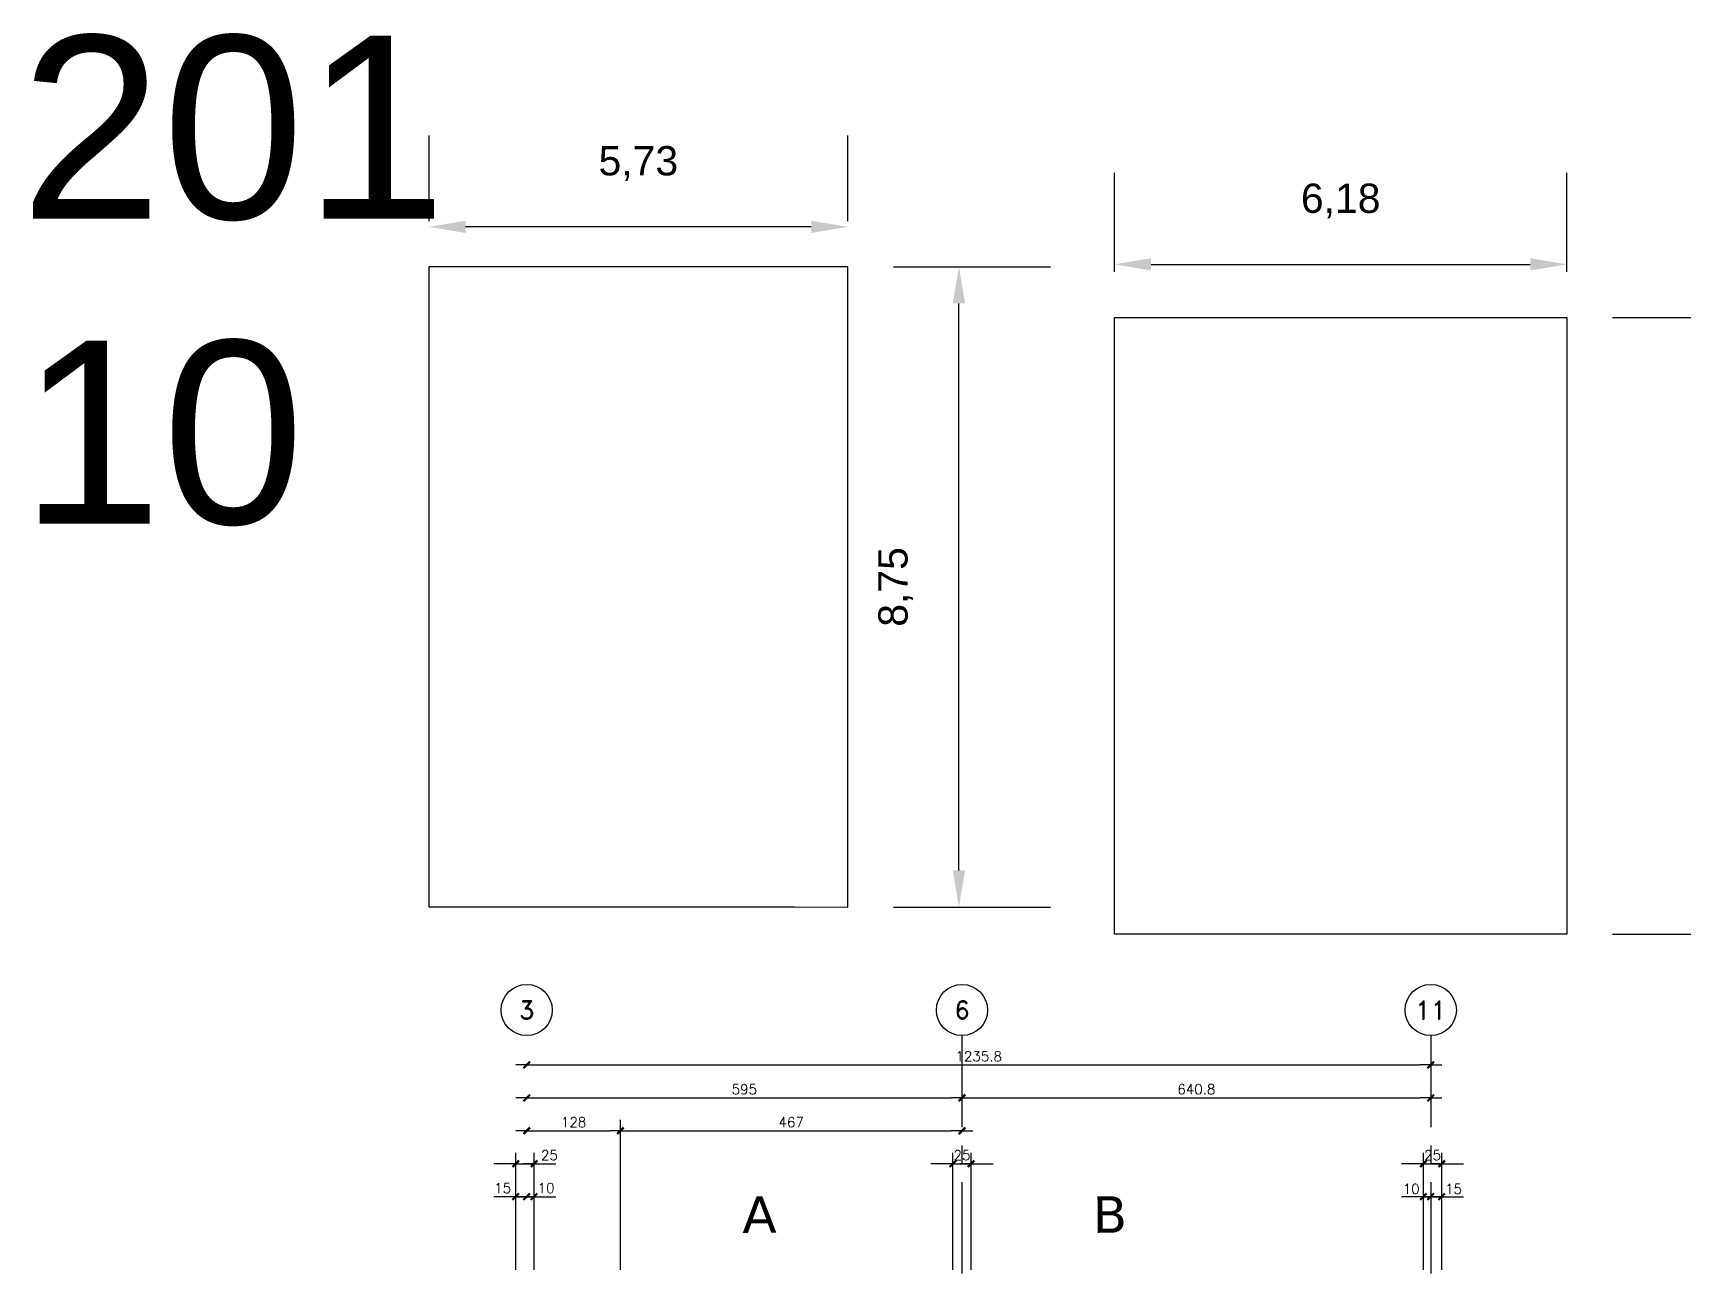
# Model space of a CAD drawing. Header units: millimetres. Extents: x 0 to 223, y -18 to 76.
# Drawn here: x 126.51 to 149.07, y 44.91 to 61.93 of the extents above; entities that cross this region are included whole.
import ezdxf
from ezdxf.enums import TextEntityAlignment as Align

# ---------------------------------------------------------------- set-up
doc = ezdxf.new("R2010")
doc.units = ezdxf.units.MM
doc.linetypes.add('CENTER', pattern=[2, 1.25, -0.25, 0.25, -0.25])
for name, color, linetype in [('COTAS', 1, 'Continuous'), ('Cotas2', 1, 'Continuous'), ('EJES', 1, 'CENTER'), ('LOSAS', 7, 'Continuous'), ('Textos', 2, 'Continuous')]:
    doc.layers.add(name, color=color, linetype=linetype)
doc.styles.add('ROMAND', font='romand', dxfattribs={"height": 31.5})
doc.styles.add('ROMANS', font='romans.shx', dxfattribs={"height": 16.875})
doc.styles.get("Standard").update_dxf_attribs({"font": 'arial.ttf'})
doc.dimstyles.new('ISO-25', dxfattribs={"dimtxt": 2.5, "dimasz": 2.5, "dimexe": 1.25, "dimexo": 0.625, "dimtad": 1, "dimtxsty": 'Standard', "dimcen": 2.5, "dimadec": 0, "dimazin": 0, "dimtfac": 1, "dimtmove": 0, "dimatfit": 3, "dimfxl": 1, "dimarcsym": 0})

# ---------------------------------------------------------------- blocks, each defined once
blk = doc.blocks.new('EJE-1')
at = {"color": 3, "linetype": 'Continuous'}
blk.add_circle((0, 0), 35, dxfattribs=at)
at = {"color": 5, "linetype": 'Continuous', "style": 'ROMAND'}
blk.add_attdef('0', text='', height=25, dxfattribs=at).set_placement((0.2, 0), align=Align.MIDDLE)
blk = doc.blocks.new('TICK1')
at = {"color": 2}
for points in [[(0, 0), (-1, 0)], [(0, 0), (1, 0)]]:
    blk.add_lwpolyline(points, dxfattribs=at)
at = {"color": 2, "const_width": 0.2}
blk.add_lwpolyline([(-0.3, -0.3), (0.3, 0.3)], dxfattribs=at)
blk = doc.blocks.new('*D341')
at = {"layer": 'Defpoints', "color": 0, "transparency": 16777216}
for p in [(147.48, 58.768), (141.297, 58.043), (147.48, 58.043)]:
    blk.add_point(p, dxfattribs=at)
at = {"layer": 'LOSAS', "color": 0, "lineweight": -2, "transparency": 16777216}
for p, q in [((141.297, 58.668), (141.297, 60.018)), ((147.48, 58.668), (147.48, 60.018)), ((141.797, 58.768), (146.98, 58.768))]:
    blk.add_line(p, q, dxfattribs=at)
at = {"layer": 'LOSAS', "color": 0, "transparency": 16777216}
for points in [[(141.797, 58.852), (141.797, 58.685), (141.297, 58.768)], [(146.98, 58.852), (146.98, 58.685), (147.48, 58.768)]]:
    blk.add_solid(points, dxfattribs=at)
at = {"layer": 'LOSAS', "color": 0, "transparency": 16777216, "insert": (144.389, 59.634), "char_height": 0.4, "attachment_point": 5}
blk.add_mtext('6,18', dxfattribs=at)
blk = doc.blocks.new('*D342')
at = {"layer": 'Defpoints', "color": 0, "transparency": 16777216}
for p in [(147.48, 58.043), (147.48, 49.617), (151.9, 49.617)]:
    blk.add_point(p, dxfattribs=at)
at = {"layer": 'LOSAS', "color": 0, "lineweight": -2, "transparency": 16777216}
for p, q in [((148.105, 58.043), (153.15, 58.043)), ((151.9, 57.543), (151.9, 50.117)), ((148.105, 49.617), (153.15, 49.617))]:
    blk.add_line(p, q, dxfattribs=at)
at = {"layer": 'LOSAS', "color": 0, "transparency": 16777216}
for points in [[(151.817, 57.543), (151.983, 57.543), (151.9, 58.043)], [(151.817, 50.117), (151.983, 50.117), (151.9, 49.617)]]:
    blk.add_solid(points, dxfattribs=at)
at = {"layer": 'LOSAS', "color": 0, "transparency": 16777216, "insert": (151.035, 53.83), "char_height": 0.4, "attachment_point": 5, "rotation": 90}
blk.add_mtext('8,43', dxfattribs=at)
blk = doc.blocks.new('*D343')
at = {"layer": 'Defpoints', "color": 0, "transparency": 16777216}
for p in [(131.926, 59.28), (131.926, 58.735), (137.651, 58.735)]:
    blk.add_point(p, dxfattribs=at)
at = {"layer": 'LOSAS', "color": 0, "lineweight": -2, "transparency": 16777216}
for p, q in [((131.926, 59.36), (131.926, 60.53)), ((137.651, 59.36), (137.651, 60.53)), ((137.151, 59.28), (132.426, 59.28))]:
    blk.add_line(p, q, dxfattribs=at)
at = {"layer": 'LOSAS', "color": 0, "transparency": 16777216}
for points in [[(132.426, 59.364), (132.426, 59.197), (131.926, 59.28)], [(137.151, 59.364), (137.151, 59.197), (137.651, 59.28)]]:
    blk.add_solid(points, dxfattribs=at)
at = {"layer": 'LOSAS', "color": 0, "transparency": 16777216, "insert": (134.788, 60.146), "char_height": 0.4, "attachment_point": 5}
blk.add_mtext('5,73', dxfattribs=at)
blk = doc.blocks.new('*D344')
at = {"layer": 'Defpoints', "color": 0, "transparency": 16777216}
for p in [(137.651, 58.735), (139.17, 58.735), (137.651, 49.987)]:
    blk.add_point(p, dxfattribs=at)
at = {"layer": 'LOSAS', "color": 0, "lineweight": -2, "transparency": 16777216}
for p, q in [((138.276, 58.735), (140.42, 58.735)), ((139.17, 50.487), (139.17, 58.235)), ((138.276, 49.987), (140.42, 49.987))]:
    blk.add_line(p, q, dxfattribs=at)
at = {"layer": 'LOSAS', "color": 0, "transparency": 16777216}
for points in [[(139.087, 58.235), (139.254, 58.235), (139.17, 58.735)], [(139.087, 50.487), (139.254, 50.487), (139.17, 49.987)]]:
    blk.add_solid(points, dxfattribs=at)
at = {"layer": 'LOSAS', "color": 0, "transparency": 16777216, "insert": (138.305, 54.361), "char_height": 0.4, "attachment_point": 5, "rotation": 90}
blk.add_mtext('8,75', dxfattribs=at)

msp = doc.modelspace()

# ---------------------------------------------------------------- linework, layer by layer
at = {"layer": 'COTAS', "color": 2}
for p, q in [((133.4119, 47.8304), (145.47, 47.8304)), ((133.4119, 47.3804), (139.0619, 47.3804)), ((139.3619, 47.3804), (145.47, 47.3804)), ((133.4119, 46.9304), (134.3924, 46.9304)), ((134.6924, 46.9304), (139.0619, 46.9304)), ((132.9619, 46.4804), (132.8119, 46.4804)), ((133.1119, 46.4804), (133.3619, 46.4804)), ((133.5119, 46.4804), (133.6619, 46.4804)), ((138.9369, 46.4804), (138.7869, 46.4804)), ((139.0869, 46.4804), (139.3369, 46.4804)), ((139.4869, 46.4804), (139.6369, 46.4804)), ((145.37, 46.4804), (145.22, 46.4804)), ((145.52, 46.4804), (145.77, 46.4804)), ((145.92, 46.4804), (146.07, 46.4804)), ((132.9619, 46.0304), (132.8119, 46.0304)), ((133.1119, 46.0304), (132.9619, 46.0304)), ((133.1119, 46.0304), (133.2619, 46.0304)), ((133.2619, 46.0304), (133.3619, 46.0304)), ((133.4119, 46.0304), (133.5619, 46.0304)), ((133.5119, 46.0304), (133.6619, 46.0304)), ((145.37, 46.0304), (145.22, 46.0304)), ((145.47, 46.0304), (145.32, 46.0304)), ((145.52, 46.0304), (145.62, 46.0304)), ((145.62, 46.0304), (145.77, 46.0304)), ((145.77, 46.0304), (145.92, 46.0304)), ((145.92, 46.0304), (146.07, 46.0304))]:
    msp.add_line(p, q, dxfattribs=at)
at = {"layer": 'Cotas2'}
for p, q in [((134.5424, 45.0304), (134.5424, 47.081)), ((133.1119, 45.0304), (133.1119, 46.631)), ((133.3619, 45.0304), (133.3619, 46.631)), ((139.0869, 45.0304), (139.0869, 46.631)), ((139.3369, 45.0304), (139.3369, 46.631)), ((145.52, 45.0304), (145.52, 46.631)), ((145.77, 45.0304), (145.77, 46.631))]:
    msp.add_line(p, q, dxfattribs=at)
at = {"layer": 'EJES'}
for p, q in [((139.2119, 48.2304), (139.2119, 12.5479)), ((145.62, 48.2304), (145.62, 38.308))]:
    msp.add_line(p, q, dxfattribs=at)
at = {"layer": 'LOSAS'}
for points in [[(131.9256, 58.7347), (131.9256, 49.9905), (136.9256, 49.9905), (137.6507, 49.9875), (137.6507, 58.7347), (131.9256, 58.7347)], [(141.2972, 58.043), (147.4803, 58.043), (147.4803, 49.6166), (141.2972, 49.6166), (141.2972, 58.043)]]:
    msp.add_lwpolyline(points, dxfattribs=at)

# ---------------------------------------------------------------- block references
at = {"xscale": 0.0100000000002183, "yscale": 0.0100000000002183, "zscale": 0.0100000000002183}
for p, values in [((133.2619, 48.5804), {'0': '3'}), ((139.2119, 48.5804), {'0': '6'}), ((145.62, 48.5804), {'0': '11'})]:
    msp.add_blockref('EJE-1', p, dxfattribs=at).add_auto_attribs(values)
at = {"layer": 'COTAS', "color": 2, "xscale": 0.1500000000000909, "yscale": 0.1500000000000909, "zscale": 0.1500000000000909, "rotation": 180}
for p in [(133.2619, 47.8304), (133.2619, 47.3804), (139.2119, 47.3804), (133.2619, 46.9304), (134.5424, 46.9304), (133.3619, 46.4804), (139.3369, 46.4804), (145.77, 46.4804), (133.2619, 46.0304), (133.3619, 46.0304), (145.62, 46.0304), (145.77, 46.0304)]:
    msp.add_blockref('TICK1', p, dxfattribs=at)
at = {"layer": 'COTAS', "color": 2, "xscale": 0.1500000000000909, "yscale": 0.1500000000000909, "zscale": 0.1500000000000909}
for p in [(145.62, 47.8304), (139.2119, 47.3804), (145.62, 47.3804), (134.5424, 46.9304), (139.2119, 46.9304), (133.1119, 46.4804), (139.0869, 46.4804), (145.52, 46.4804), (133.1119, 46.0304), (133.2619, 46.0304), (145.52, 46.0304), (145.62, 46.0304)]:
    msp.add_blockref('TICK1', p, dxfattribs=at)

# ---------------------------------------------------------------- texts
at = {"layer": 'COTAS', "color": 3, "char_height": 0.135, "attachment_point": 5, "style": 'ROMANS'}
for s, insert in [('\\A1;1235.8', (139.4409, 47.9479)), ('\\A1;595', (136.2369, 47.4979)), ('\\A1;640.8', (142.416, 47.4979)), ('\\A1;128', (133.9021, 47.0479)), ('\\A1;467', (136.8771, 47.0479)), ('\\A1;25', (133.5719, 46.5979)), ('\\A1;25', (139.2119, 46.5979)), ('\\A1;25', (145.645, 46.5979)), ('\\A1;15', (132.9332, 46.1479)), ('\\A1;10', (133.5266, 46.1479)), ('\\A1;10', (145.3526, 46.1366)), ('\\A1;15', (145.932, 46.1366))]:
    msp.add_mtext(s, dxfattribs=dict(at, insert=insert))
at = {"layer": 'LOSAS', "insert": (126.3368, 61.8914), "char_height": 2.5, "attachment_point": 1}
msp.add_mtext_dynamic_manual_height_columns('201\\P10', width=1.238276, gutter_width=12.5, heights=[0], dxfattribs=at)
at = {"layer": 'Textos', "char_height": 0.5, "width": 1.354898, "attachment_point": 7, "rotation": 0.25136}
for s, insert in [('{\\fVerdana|b0|i0|c0|p34;A}', (136.2105, 45.5361)), ('{\\fVerdana|b0|i0|c0|p34;B}', (140.9992, 45.5361))]:
    msp.add_mtext(s, dxfattribs=dict(at, insert=insert))

# ---------------------------------------------------------------- dimensions: what is measured, and where the dimension line sits
at = {"layer": 'LOSAS'}
for base, p1, p2, picture, middle in [((131.9256, 59.2804), (137.6507, 58.7347), (131.9256, 58.7347), '*D343', (134.7881, 60.1458)), ((147.4803, 58.7685), (141.2972, 58.043), (147.4803, 58.043), '*D341', (144.3888, 59.6339))]:
    dim = msp.add_linear_dim(base=base, p1=p1, p2=p2, dimstyle='ISO-25', override={"dimtxt": 0.4, "dimasz": 0.5}, dxfattribs=at)
    dim.commit()
    dim.dimension.update_dxf_attribs({"geometry": picture, "text_midpoint": middle})
for p1, p2, distance, picture, middle in [((137.6507, 49.9875), (137.6507, 58.7347), -1.5195, '*D344', (138.3048, 54.3611)), ((147.4803, 58.043), (147.4803, 49.6166), 4.4199, '*D342', (151.0348, 53.8298))]:
    dim = msp.add_aligned_dim(p1=p1, p2=p2, distance=distance, dimstyle='ISO-25', override={"dimtxt": 0.4, "dimasz": 0.5}, dxfattribs=at)
    dim.commit()
    dim.dimension.update_dxf_attribs({"geometry": picture, "text_midpoint": middle})

doc.saveas('drawing.dxf')
